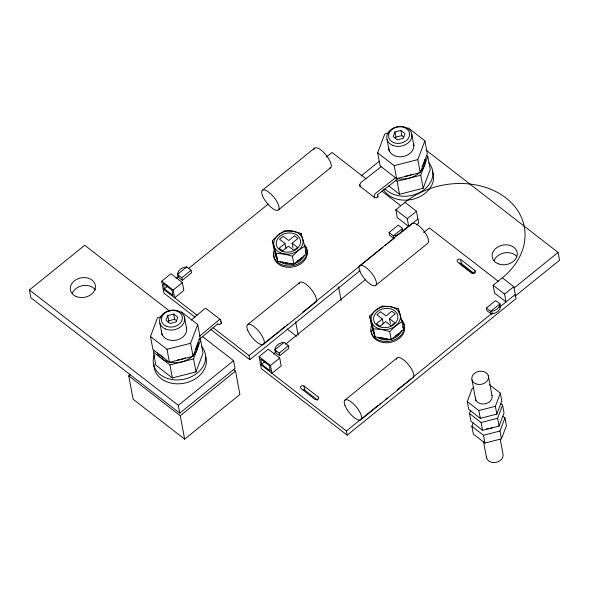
<?xml version="1.0" encoding="UTF-8"?>
<svg xmlns="http://www.w3.org/2000/svg" width="589" height="589" viewBox="0 0 589 589"><rect width="100%" height="100%" fill="white"/><g stroke="black" fill="none" stroke-linecap="round" stroke-linejoin="round"><path stroke-width="0.88" d="M181.176 311.677L197.705 324.487L200.135 337.497L193.052 356.316L169.441 362.316L152.912 349.505L150.475 336.496L157.558 317.677L161.062 316.786M199.185 338.984L200.628 340.103L203.058 353.113L195.975 371.931L172.356 377.932L155.835 365.121L153.398 352.112L154.038 350.396M167.762 315.571L165.995 320.276L170.125 323.479L176.03 321.977L177.797 317.272L173.667 314.07L167.762 315.571L168.741 320.777L168.145 322.345M193.052 356.316L190.615 343.299L197.705 324.487M195.975 371.931L193.538 358.915L200.628 340.103M406.609 128.454L408.361 128.012L424.89 140.823L427.327 153.832L420.237 172.651L396.625 178.651L380.096 165.84L377.659 152.831L384.742 134.012L388.247 133.121M394.947 131.907L393.18 136.611L397.31 139.814L403.215 138.312L404.982 133.615L400.851 130.412L394.947 131.907L395.926 137.112L395.337 138.68M420.237 172.651L417.8 159.634L424.89 140.823M388.769 185.918L399.548 194.267L423.16 188.266L420.723 175.25L427.813 156.438L426.37 155.327M423.16 188.266L430.242 169.448L427.813 156.438M489.488 384.735L500.333 393.143L501.799 400.954L496.836 414.126L480.307 418.33L468.734 409.362L467.276 401.551L472.238 388.379L473.976 387.937M500.407 403.436L502.579 405.122L504.037 412.926L499.074 426.097L482.546 430.301L470.979 421.334L469.514 413.522L470.758 410.231M502.792 416.187L504.964 417.873L506.422 425.678L501.46 438.849L484.931 443.053L473.365 434.086L471.899 426.274L473.144 422.983M496.836 414.126L495.371 406.314L500.333 393.143M499.074 426.097L497.617 418.286L502.579 405.122M501.46 438.849L500.002 431.045L504.964 417.873M272.346 240.651L278.391 234.797L284.752 230.623L292.711 231.153L300.979 233.377L304.793 246.158L306.287 254.161L293.882 264.189L277.662 261.442L273.841 248.661L272.346 240.651L276.16 253.432L277.662 261.442M293.882 264.189L292.387 256.186L298.432 250.325L304.793 246.158M369.678 316.094L375.723 310.234L382.084 306.066L390.036 306.597L398.311 308.813L402.125 321.594L403.62 329.604L391.214 339.632L374.994 336.886L371.173 324.105L369.678 316.094L373.492 328.876L374.994 336.886M391.214 339.632L389.719 331.629L395.764 325.769L402.125 321.594M191.204 320.085L204.884 308.643L206.305 308.695L220.617 319.783L221.346 323.692M202.344 336.452L233.568 360.652L235.033 368.464L179.77 413.139L30.908 297.754L29.45 289.95L84.713 245.274L169.669 311.125M262.238 190.446L314.423 148.259M161.725 281.174L170.935 273.73L182.384 282.602L183.849 290.414L174.638 297.857L173.173 290.053L161.725 281.174L163.963 293.145L194.996 317.199M186.757 266.927L177.547 274.378L178.04 276.977L182.332 280.305L191.543 272.862L191.057 270.255L186.757 266.927A8.968 6.987 -10.6 0 0 177.547 274.378L181.846 277.706L182.332 280.305M176.067 278.575L178.931 276.256M188.23 268.739L268.363 203.956M326.321 157.101L332.041 152.477L365.96 178.769M164.375 288.794L163.396 283.581L171.988 290.244L172.967 295.45L164.375 288.794L167.666 286.129M181.846 277.706L191.057 270.255M173.173 290.053L182.384 282.602M278.568 209.787L330.76 167.593M361.05 176.001L379.471 161.106M284.995 243.5L279.164 248.212L282.602 250.877L288.433 246.165L293.874 250.377L297.555 247.402L292.115 243.183L297.953 238.471L294.515 235.806L288.684 240.518L283.243 236.307L279.561 239.281L284.995 243.5L285.923 248.448M381.282 166.635L360.843 182.561L359.805 184.593L360.247 186.941M233.34 369.377L235.519 371.063L239.907 394.49L184.644 439.166L133.114 399.224L128.733 375.804L130.147 374.656M199.605 336.172L219.196 319.739L220.617 319.783M395.602 177.731L375.156 193.656L374.125 195.688L374.56 198.029M217.842 323.832L198.78 339.838M247.424 324.819L299.617 282.624M395.801 209.802L407.249 218.681L408.714 226.485L397.258 217.613L395.801 209.802L405.011 202.358A71.836 55.984 -10.6 0 1 505.87 197.889A71.836 55.984 -10.6 0 1 502.343 277.802L493.133 285.245L494.591 293.057L506.047 301.929L504.582 294.125L493.133 285.245M389.079 232.559L393.378 235.887L393.864 238.493L389.572 235.166L389.079 232.559L398.289 225.116L402.589 228.444L403.075 231.05M407.249 218.681L416.46 211.237L405.011 202.358M179.77 413.139L178.312 405.328L233.568 360.652M359.562 265.889L411.755 223.695M360.034 270.638L249.846 359.717L249.066 355.55L278.406 331.835M279.834 330.679L284.84 326.63M286.276 325.474L287.704 324.318M302.731 312.17L382.865 247.387M385.007 245.65L386.443 244.494M387.871 243.338L389.3 242.182M390.735 241.026L394.313 238.133M402.898 231.19L417.925 219.042M263.762 344.153L315.954 301.958M184.644 439.166L180.256 415.738L235.519 371.063M416.556 224.939L418.698 223.209L416.46 211.237M259.057 356.617L268.267 349.174L279.716 358.046L281.181 365.857L271.971 373.301L270.506 365.489L259.057 356.617L261.295 368.589L347.179 435.153L516.03 298.652L513.792 286.674L502.343 277.802M284.089 342.371L274.879 349.814L275.365 352.421L279.665 355.749L288.875 348.305L288.382 345.699L284.089 342.371A8.968 6.987 -10.6 0 0 274.879 349.814L279.171 353.142L279.665 355.749M273.399 354.011L276.256 351.699M285.562 344.182L365.695 279.4M423.646 232.545L429.374 227.921L498.655 281.616M261.707 364.23L260.728 359.025L269.32 365.681L270.299 370.893L261.707 364.23L264.991 361.572M279.171 353.142L288.382 345.699M270.506 365.489L279.716 358.046M375.9 285.231L428.093 243.036A12.678 4.521 51 0 0 421.864 228.701A12.678 4.521 51 0 0 411.255 224.917M382.327 318.943L376.496 323.656L379.934 326.321L385.766 321.601L391.206 325.82L394.888 322.838L389.447 318.627L395.285 313.908L391.847 311.25L386.016 315.962L380.575 311.75L376.894 314.725L382.327 318.943L383.255 323.884M344.756 400.255L396.949 358.068M486.411 308.003L495.621 300.559L499.914 303.887L500.407 306.486A8.968 6.987 -10.6 0 1 491.197 313.937L486.897 310.609L486.411 308.003L490.711 311.331L491.197 313.937M504.582 294.125L513.792 286.674M514.16 287.947L558.092 252.431L425.928 149.996M347.179 435.153L346.398 430.993L377.88 405.541M379.309 404.385L380.744 403.229M385.751 399.18L387.179 398.024M397.2 389.925L411.512 378.352M412.941 377.196L492.61 312.788M499.516 307.208L515.257 294.485M361.094 419.596L413.287 377.402A12.678 4.521 51 0 0 407.051 363.067A12.678 4.521 51 0 0 396.441 359.283M514.919 296.326L559.55 260.242L558.092 252.431M395.926 137.112L401.831 135.617L403.892 137.215M377.659 152.831L394.188 165.642L417.8 159.634M395.675 180.146L397.111 181.257L420.723 175.25M168.741 320.777L174.638 319.275L176.707 320.88M150.475 336.496L167.004 349.306L190.615 343.299M153.398 352.112L169.927 364.922L193.538 358.915M467.276 401.551L478.842 410.518L495.371 406.314M469.514 413.522L481.088 422.49L497.617 418.286M471.899 426.274L483.473 435.242L500.002 431.045M276.16 253.432L284.119 253.969L292.387 256.186M373.492 328.876L381.444 329.406L389.719 331.629M460.554 259.374L458.544 259.035L457.012 260.279L457.484 261.862L471.796 272.95L473.799 273.296L475.338 272.052L474.867 270.469L460.554 259.374L461.334 263.541L474.211 273.524M459.324 263.202L461.334 263.541M217.886 324.09L219.896 324.429L221.435 323.192L220.956 321.609M303.976 385.957L301.973 385.618L300.434 386.855L300.905 388.438L315.218 399.533L317.228 399.872L318.759 398.628L318.288 397.052L303.976 385.957L304.756 390.117L317.64 400.108M302.753 389.778L304.756 390.117M383.1 338.255L387.128 339.787M381.841 191.072L400.601 205.62M459.258 263.335L472.326 273.473M287.196 329.06L296.503 336.267M163.19 288.985L197.109 315.277M212.982 327.58L249.066 355.55M260.522 364.422L346.398 430.993M210.877 329.509L249.846 359.717M29.45 289.95L178.312 405.328M128.733 375.804L180.256 415.738M377.534 195.033L378.005 196.608L376.467 197.852L374.464 197.514L360.151 186.418L359.68 184.836M402.604 326.196L403.62 329.604M305.271 250.752L306.287 254.161M474.867 270.469L475.176 272.14M488.333 375.745L492.029 395.491M500.26 439.468L502.947 453.832A8.452 6.589 -10.6 0 1 495.57 462.453A8.452 6.589 -10.6 0 1 486.374 456.284M478.842 410.518L480.307 418.33M481.088 422.49L482.546 430.301M483.473 435.242L484.931 443.053M471.973 379.905L475.838 400.549M483.562 441.838L486.588 457.992M411.593 133.291L413.964 145.939M400.851 130.412L401.831 135.617M394.188 165.642L396.625 178.651M397.111 181.257L399.548 194.267M387.054 139.534L389.255 151.277M377.924 197.109L377.483 194.768L398.061 178.732A21.13 16.47 -10.6 0 0 425.133 159.781M398.311 308.813L399.143 313.26M389.447 318.627L390.374 323.567M338.594 286.968L341.127 300.486M300.979 233.377L301.48 236.042M292.115 243.183L293.042 248.131M318.288 397.052L318.605 398.716M295.612 321.712L298.144 335.229M184.409 316.956L186.61 328.699M173.667 314.07L174.638 319.275M167.004 349.306L169.441 362.316M169.927 364.922L172.356 377.932M159.869 323.199L162.063 334.942M401.691 330.532A14.791 11.53 -10.6 0 1 377.571 337.328M374.251 333.882A14.791 11.53 -10.6 0 1 372.962 328.802M398.738 333.418A14.791 11.53 -10.6 0 1 395.609 335.885M386.885 338.484A14.791 11.53 -10.6 0 1 379.611 337.254M374.427 333.234A14.791 11.53 -10.6 0 1 372.712 328.257M403.193 322.905A16.904 13.172 -10.6 0 1 391.125 342.231A16.904 13.172 -10.6 0 1 371.107 330.201M400.645 318.826A16.904 13.172 -10.6 0 1 390.882 340.935A16.904 13.172 -10.6 0 1 371.585 325.43M205.738 356.522A26.409 20.586 -10.6 0 1 182.693 383.468A26.409 20.586 -10.6 0 1 153.957 364.186M201.629 346.457A26.409 20.586 -10.6 0 1 182.929 379.404A26.409 20.586 -10.6 0 1 154.355 354.865M197.845 342.584A21.13 16.47 -10.6 0 1 181.729 361.918A21.13 16.47 -10.6 0 1 157.167 352.929M197.433 343.439A21.13 16.47 -10.6 0 1 195.224 349.689M185.564 357.81A21.13 16.47 -10.6 0 1 177.613 359.975M163.897 357.648A21.13 16.47 -10.6 0 1 159.766 354.688M186.36 327.366A12.678 9.88 -10.6 0 1 175.294 340.302A12.678 9.88 -10.6 0 1 161.504 331.047M432.319 171.163A26.409 20.586 -10.6 0 1 416.548 198.11A26.409 20.586 -10.6 0 1 383.211 189.194M428.814 162.8A26.409 20.586 -10.6 0 1 421.054 191.727A26.409 20.586 -10.6 0 1 384.992 188.723M424.617 159.774A21.13 16.47 -10.6 0 1 421.974 166.694M412.749 174.145A21.13 16.47 -10.6 0 1 404.805 176.317M413.544 143.709A12.678 9.88 -10.6 0 1 402.478 156.637A12.678 9.88 -10.6 0 1 388.688 147.383M491.984 395.271A8.452 6.589 -10.6 0 1 484.607 403.892A8.452 6.589 -10.6 0 1 475.419 397.722M304.358 255.096A14.791 11.53 -10.6 0 1 279.569 261.398M276.918 258.446A14.791 11.53 -10.6 0 1 275.63 253.366M301.406 257.975A14.791 11.53 -10.6 0 1 296.966 261.163M287.263 263.003A14.791 11.53 -10.6 0 1 282.278 261.81M277.095 257.791A14.791 11.53 -10.6 0 1 275.446 253.572M305.382 246.717A16.904 13.172 -10.6 0 1 293.256 266.905A16.904 13.172 -10.6 0 1 273.995 253.012M305.139 245.422A16.904 13.172 -10.6 0 1 291.923 265.794A16.904 13.172 -10.6 0 1 274.253 249.986M313.922 149.473A12.678 4.521 51 0 1 325.621 154.487A12.678 4.521 51 0 1 329.7 168.152M299.109 283.839A12.678 4.521 51 0 1 310.815 288.86A12.678 4.521 51 0 1 314.887 302.518M72.263 293.344A12.678 9.88 -10.6 0 1 83.101 285.577A12.678 9.88 -10.6 0 1 95.425 289.921M492.375 427.643A8.452 6.589 -10.6 0 1 486.683 428.689M494.112 260.566A12.678 9.88 -10.6 0 1 504.405 252.887A12.678 9.88 -10.6 0 1 516.715 256.436M402.589 228.444L393.378 235.887A8.968 6.987 -10.6 0 0 402.589 228.444M499.914 303.887L490.711 311.331A8.968 6.987 -10.6 0 0 499.914 303.887M379.294 326.623A12.259 9.549 -10.6 0 0 397.906 317.464A12.259 9.549 -10.6 0 0 380.03 309.924A12.259 9.549 -10.6 0 0 379.294 326.623M377.954 328.404A14.791 11.53 -10.6 0 0 400.424 317.353A14.791 11.53 -10.6 0 0 378.845 308.253A14.791 11.53 -10.6 0 0 377.954 328.404M345.007 405.519A12.678 4.521 51 0 0 360.034 420.156A12.678 4.521 51 0 0 353.739 404.106A12.678 4.521 51 0 0 345.007 405.519M359.82 271.154A12.678 4.521 51 0 0 374.84 285.79A12.678 4.521 51 0 0 368.545 269.74A12.678 4.521 51 0 0 359.82 271.154M165.465 328.993A12.678 9.88 -10.6 0 0 184.725 319.518A12.678 9.88 -10.6 0 0 166.231 311.721A12.678 9.88 -10.6 0 0 165.465 328.993M166.334 326.203A10.565 8.231 -10.6 0 0 182.384 318.31A10.565 8.231 -10.6 0 0 166.967 311.809A10.565 8.231 -10.6 0 0 166.334 326.203M392.649 145.328A12.678 9.88 -10.6 0 0 411.91 135.853A12.678 9.88 -10.6 0 0 393.415 128.056A12.678 9.88 -10.6 0 0 392.649 145.328M393.518 142.545A10.565 8.231 -10.6 0 0 409.569 134.645A10.565 8.231 -10.6 0 0 394.159 128.152A10.565 8.231 -10.6 0 0 393.518 142.545M281.962 251.179A12.259 9.549 -10.6 0 0 300.574 242.02A12.259 9.549 -10.6 0 0 282.698 234.481A12.259 9.549 -10.6 0 0 281.962 251.179M280.629 252.961A14.791 11.53 -10.6 0 0 303.092 241.91A14.791 11.53 -10.6 0 0 281.513 232.81A14.791 11.53 -10.6 0 0 280.629 252.961M262.488 195.71A12.678 4.521 51 0 0 277.507 210.347A12.678 4.521 51 0 0 271.212 194.296A12.678 4.521 51 0 0 262.488 195.71M247.674 330.076A12.678 4.521 51 0 0 262.701 344.712A12.678 4.521 51 0 0 256.406 328.662A12.678 4.521 51 0 0 247.674 330.076M76.172 296.495A12.678 9.88 -10.6 0 0 95.433 287.02A12.678 9.88 -10.6 0 0 76.931 279.223A12.678 9.88 -10.6 0 0 76.172 296.495M475.706 383.77A8.452 6.589 -10.6 0 0 488.539 377.453A8.452 6.589 -10.6 0 0 476.214 372.255A8.452 6.589 -10.6 0 0 475.706 383.77M498.022 263.717A12.678 9.88 -10.6 0 0 517.282 254.242A12.678 9.88 -10.6 0 0 498.78 246.445A12.678 9.88 -10.6 0 0 498.022 263.717"/></g></svg>
